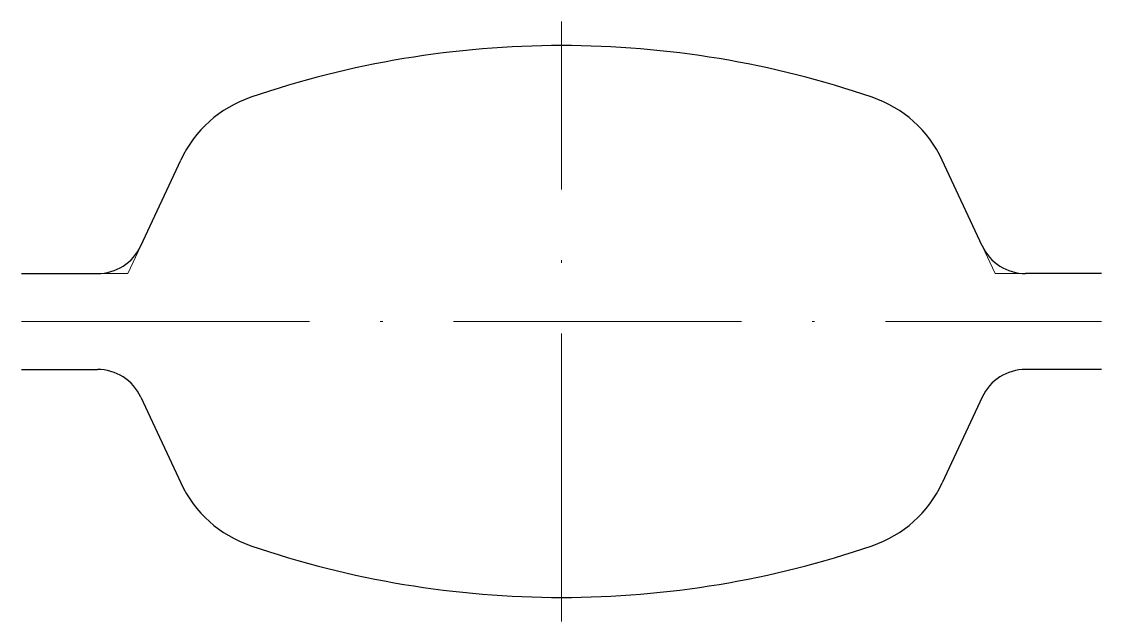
# Model space of a CAD drawing. Header units: millimetres. Extents: x -22.5 to 22.5, y -12.5 to 12.5.
import ezdxf

# ---------------------------------------------------------------- set-up
doc = ezdxf.new("R2010")
doc.units = ezdxf.units.MM
doc.linetypes.add('ACAD_ISO02W100', pattern=[15, 12, -3])
doc.linetypes.add('ACAD_ISO10W100', pattern=[18, 12, -2.95, 0.1, -2.95])
doc.layers.get('0').update_dxf_attribs({"lineweight": 25, "true_color": 0x000000})
doc.layers.add('s', color=7, linetype='ACAD_ISO02W100', lineweight=13, true_color=0x000000)
doc.layers.add('sp', color=7, linetype='ACAD_ISO10W100', lineweight=13, true_color=0x000000)

msp = doc.modelspace()

# ---------------------------------------------------------------- linework, layer by layer
for p, q in [((-17.529, 3.155), (-15.863, 6.728)), ((17.529, 3.155), (15.863, 6.728)), ((-22.5, 2), (-19.342, 2)), ((22.5, 2), (19.342, 2)), ((-22.5, -2), (-19.342, -2)), ((22.5, -2), (19.342, -2)), ((-17.529, -3.155), (-15.863, -6.728)), ((17.529, -3.155), (15.863, -6.728))]:
    msp.add_line(p, q)
for centre, radius, start, end in [((0, -28.5), 40, 90, 108.8896), ((0, -28.5), 40, 71.1104, 90), ((-11.331, 4.615), 5, 108.8896, 155), ((11.331, 4.615), 5, 25, 71.1104), ((-19.342, 4), 2, 270, 335), ((19.342, 4), 2, 205, 270), ((-19.342, -4), 2, 25, 90), ((19.342, -4), 2, 90, 155), ((-11.331, -4.615), 5, 205, 251.1104), ((11.331, -4.615), 5, 288.8896, 335), ((0, 28.5), 40, 251.1104, 270), ((0, 28.5), 40, 270, 288.8896)]:
    msp.add_arc(centre, radius, start, end)
at = {"layer": 's'}
for p, q in [((-18.067, 2), (-17.529, 3.155)), ((17.529, 3.155), (18.067, 2)), ((-19.342, 2), (-18.067, 2)), ((18.067, 2), (19.342, 2))]:
    msp.add_line(p, q, dxfattribs=at)
at = {"layer": 'sp'}
for p, q in [((0, -12.5), (0, 12.5)), ((-22.5, 0), (22.5, 0))]:
    msp.add_line(p, q, dxfattribs=at)

doc.saveas('drawing.dxf')
